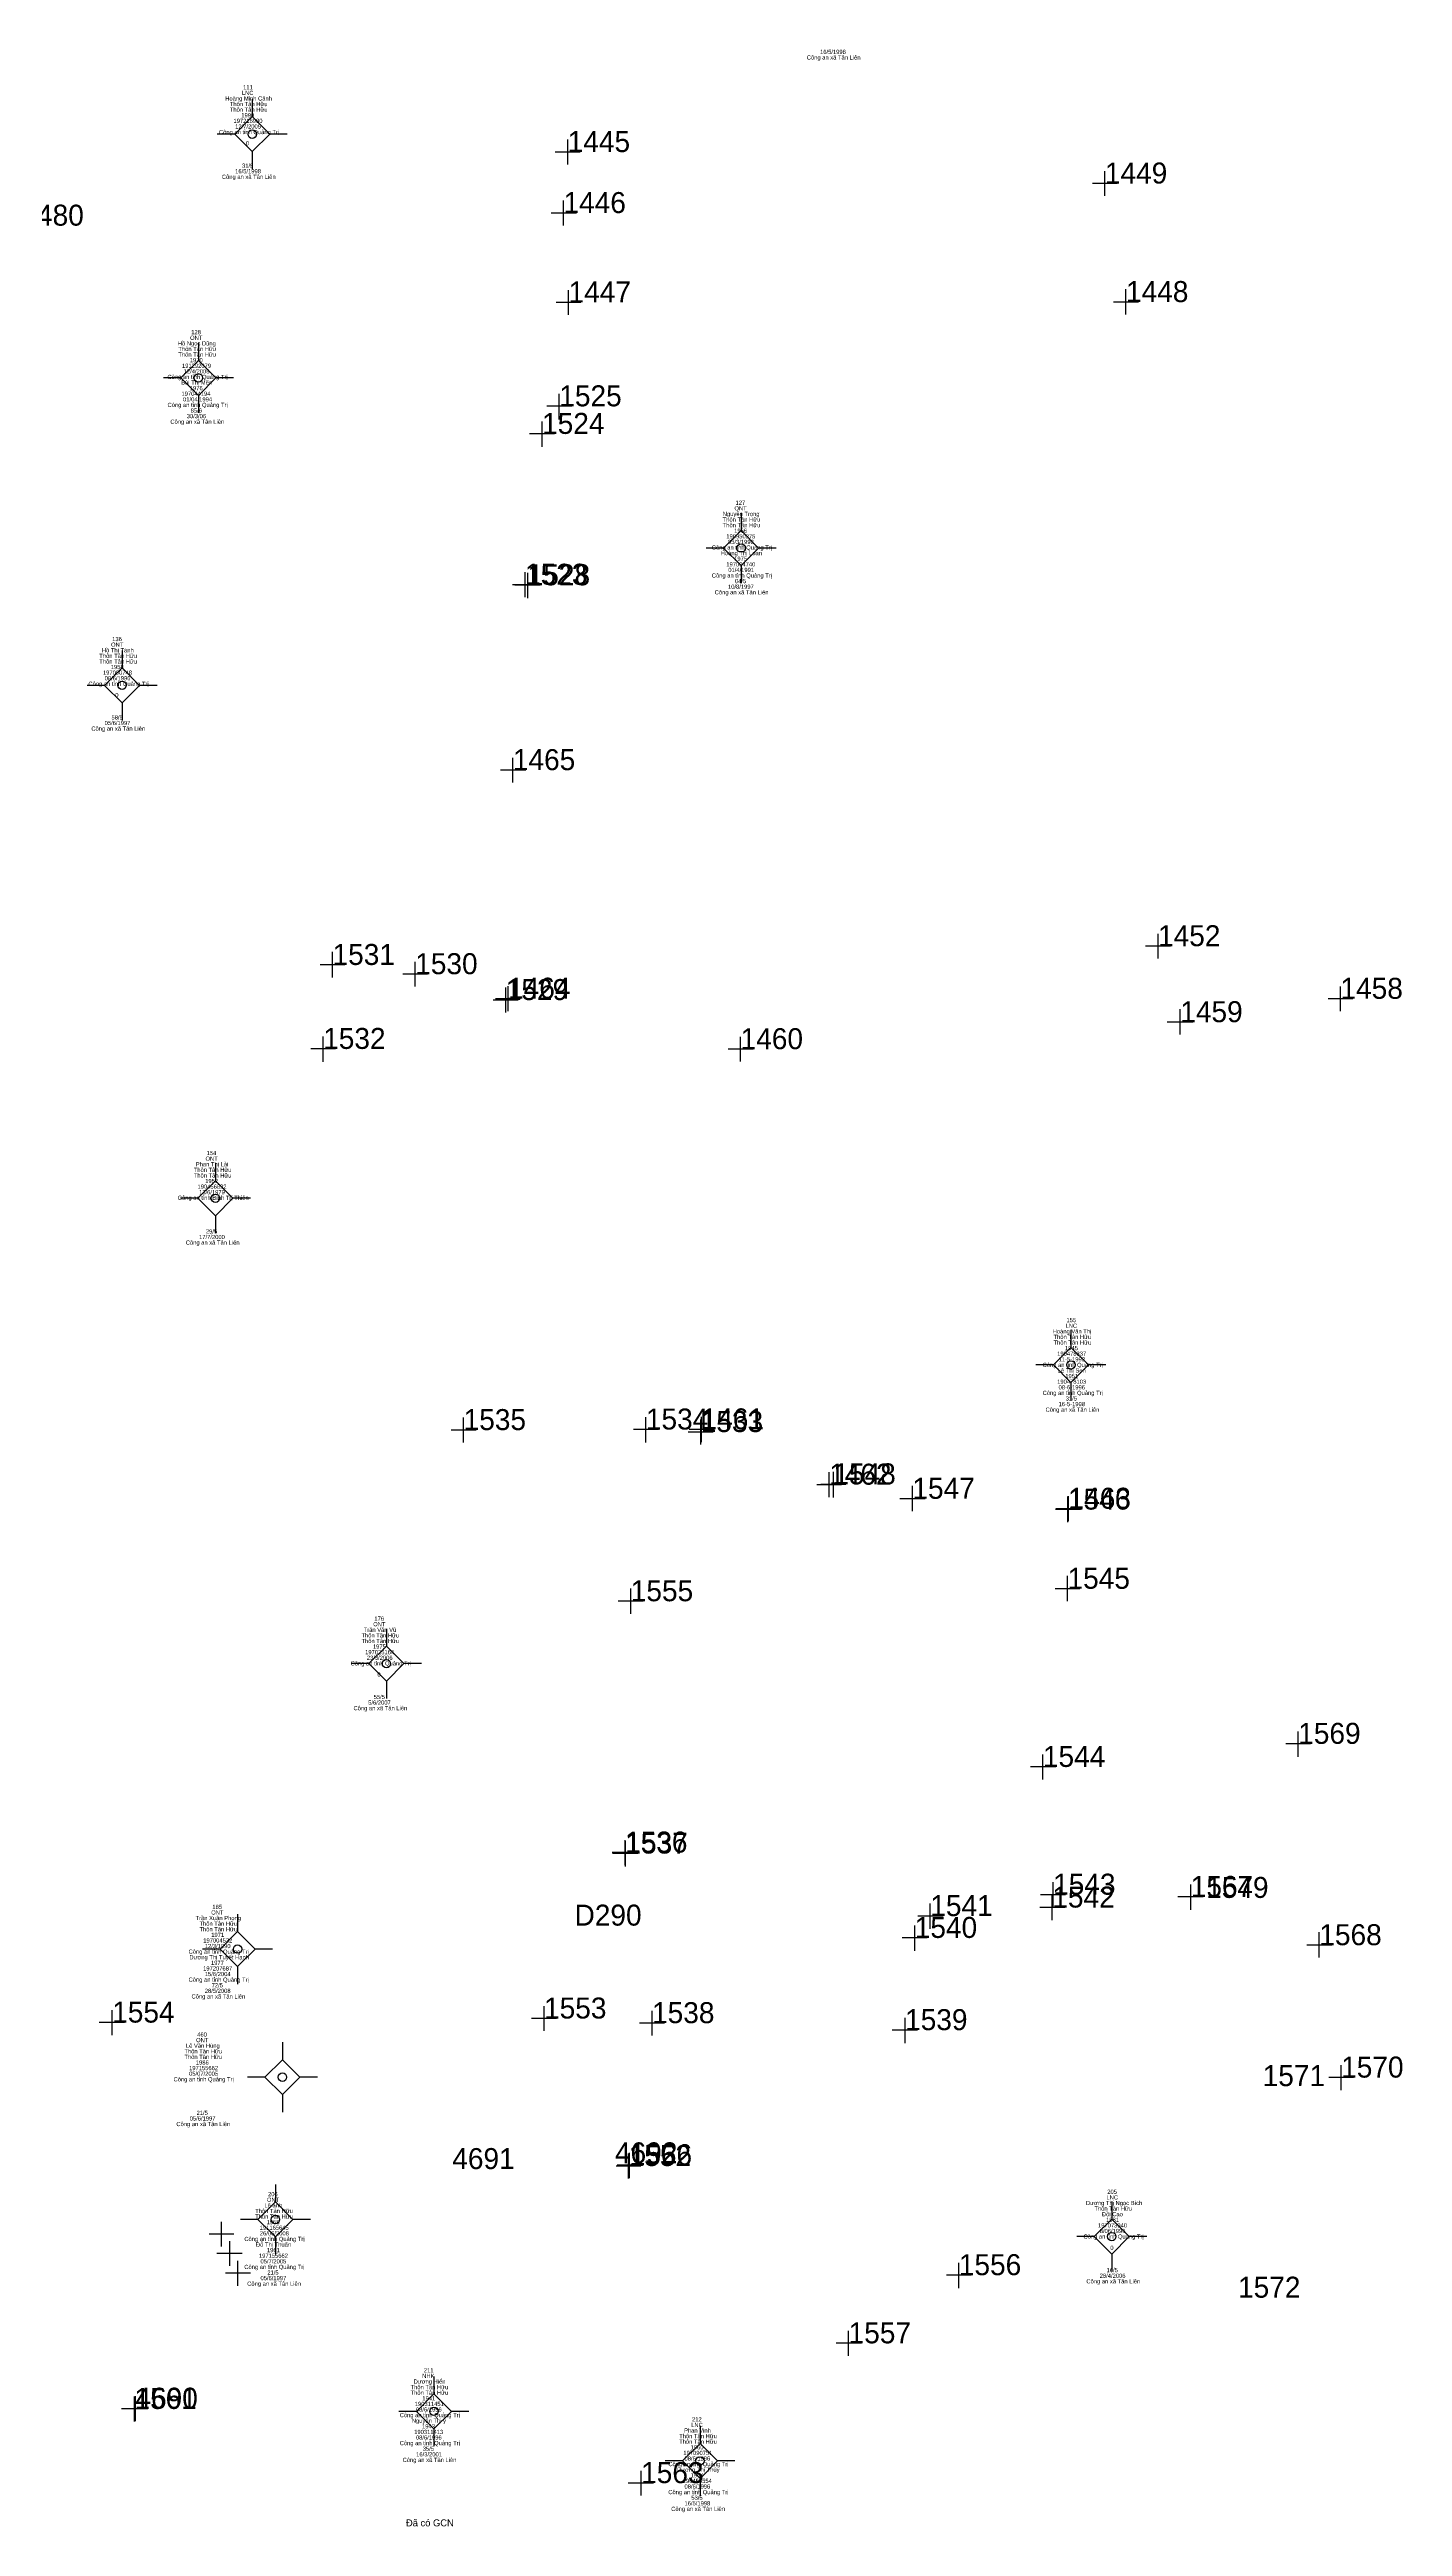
# Model space of a CAD drawing. Extents: x 548949 to 550223, y 1836732 to 1838051.
# Drawn here: x 549260.4 to 549357.1, y 1837621.1 to 1837798.1 of the extents above; entities that cross this region are included whole.
import ezdxf

# ---------------------------------------------------------------- set-up
doc = ezdxf.new("R2010")
doc.units = 0
for name, color, linetype in [('Level 11', 7, 'Continuous'), ('Level 15', 7, 'Continuous'), ('Level 16', 7, 'Continuous'), ('Level 4', 7, 'Continuous'), ('Level 5', 7, 'Continuous')]:
    doc.layers.add(name, color=color, linetype=linetype)

msp = doc.modelspace()

# ---------------------------------------------------------------- linework, layer by layer
at = {"layer": 'Level 11'}
for p, q in [((549274.91, 1837794.56), (549274.91, 1837793.31)), ((549274.91, 1837793.31), (549273.66, 1837792.06)), ((549276.16, 1837792.06), (549274.91, 1837793.31)), ((549273.66, 1837792.06), (549272.41, 1837792.06)), ((549273.66, 1837792.06), (549274.91, 1837790.81)), ((549274.91, 1837790.81), (549276.16, 1837792.06)), ((549277.41, 1837792.06), (549276.16, 1837792.06)), ((549274.91, 1837790.81), (549274.91, 1837789.56)), ((549271.06, 1837777.14), (549271.06, 1837775.89)), ((549271.06, 1837775.89), (549269.81, 1837774.64)), ((549272.31, 1837774.64), (549271.06, 1837775.89)), ((549269.81, 1837774.64), (549268.56, 1837774.64)), ((549269.81, 1837774.64), (549271.06, 1837773.39)), ((549271.06, 1837773.39), (549272.31, 1837774.64)), ((549271.06, 1837773.39), (549271.06, 1837772.14)), ((549273.56, 1837774.64), (549272.31, 1837774.64)), ((549309.86, 1837764.98), (549309.86, 1837763.73)), ((549309.86, 1837763.73), (549308.61, 1837762.48)), ((549311.11, 1837762.48), (549309.86, 1837763.73)), ((549308.61, 1837762.48), (549307.36, 1837762.48)), ((549308.61, 1837762.48), (549309.86, 1837761.23)), ((549309.86, 1837761.23), (549311.11, 1837762.48)), ((549309.86, 1837761.23), (549309.86, 1837759.98)), ((549312.36, 1837762.48), (549311.11, 1837762.48)), ((549265.61, 1837753.92), (549264.36, 1837752.67)), ((549265.61, 1837755.17), (549265.61, 1837753.92)), ((549266.86, 1837752.67), (549265.61, 1837753.92)), ((549264.36, 1837752.67), (549263.11, 1837752.67)), ((549264.36, 1837752.67), (549265.61, 1837751.42)), ((549265.61, 1837751.42), (549266.86, 1837752.67)), ((549268.11, 1837752.67), (549266.86, 1837752.67)), ((549265.61, 1837751.42), (549265.61, 1837750.17)), ((549272.28, 1837718.52), (549272.28, 1837717.27)), ((549272.28, 1837717.27), (549271.03, 1837716.02)), ((549273.53, 1837716.02), (549272.28, 1837717.27)), ((549271.03, 1837716.02), (549269.78, 1837716.02)), ((549271.03, 1837716.02), (549272.28, 1837714.77)), ((549272.28, 1837714.77), (549273.53, 1837716.02)), ((549274.78, 1837716.02), (549273.53, 1837716.02)), ((549272.28, 1837714.77), (549272.28, 1837713.52)), ((549333.43, 1837706.61), (549333.43, 1837705.36)), ((549333.43, 1837705.36), (549332.18, 1837704.11)), ((549334.68, 1837704.11), (549333.43, 1837705.36)), ((549332.18, 1837704.11), (549330.93, 1837704.11)), ((549332.18, 1837704.11), (549333.43, 1837702.86)), ((549333.43, 1837702.86), (549334.68, 1837704.11)), ((549333.43, 1837702.86), (549333.43, 1837701.61)), ((549335.93, 1837704.11), (549334.68, 1837704.11)), ((549284.5, 1837685.26), (549284.5, 1837684.01)), ((549284.5, 1837684.01), (549283.25, 1837682.76)), ((549285.75, 1837682.76), (549284.5, 1837684.01)), ((549283.25, 1837682.76), (549282, 1837682.76)), ((549283.25, 1837682.76), (549284.5, 1837681.51)), ((549284.5, 1837681.51), (549285.75, 1837682.76)), ((549284.5, 1837681.51), (549284.5, 1837680.26)), ((549287, 1837682.76), (549285.75, 1837682.76)), ((549273.86, 1837663.61), (549272.61, 1837662.36)), ((549273.86, 1837664.86), (549273.86, 1837663.61)), ((549275.11, 1837662.36), (549273.86, 1837663.61)), ((549272.61, 1837662.36), (549271.36, 1837662.36)), ((549272.61, 1837662.36), (549273.86, 1837661.11)), ((549273.86, 1837661.11), (549275.11, 1837662.36)), ((549276.36, 1837662.36), (549275.11, 1837662.36)), ((549273.86, 1837661.11), (549273.86, 1837659.86)), ((549277.07, 1837655.71), (549277.07, 1837654.46)), ((549275.82, 1837653.21), (549274.57, 1837653.21)), ((549277.07, 1837654.46), (549275.82, 1837653.21)), ((549275.82, 1837653.21), (549277.07, 1837651.96)), ((549278.32, 1837653.21), (549277.07, 1837654.46)), ((549277.07, 1837651.96), (549278.32, 1837653.21)), ((549279.57, 1837653.21), (549278.32, 1837653.21)), ((549277.07, 1837651.96), (549277.07, 1837650.71)), ((549276.57, 1837644.29), (549275.32, 1837643.04)), ((549276.57, 1837645.54), (549276.57, 1837644.29)), ((549277.82, 1837643.04), (549276.57, 1837644.29)), ((549336.35, 1837644.32), (549336.35, 1837643.07)), ((549275.32, 1837643.04), (549274.07, 1837643.04)), ((549275.32, 1837643.04), (549276.57, 1837641.79)), ((549276.57, 1837641.79), (549277.82, 1837643.04)), ((549279.07, 1837643.04), (549277.82, 1837643.04)), ((549336.35, 1837643.07), (549335.1, 1837641.82)), ((549337.6, 1837641.82), (549336.35, 1837643.07)), ((549276.57, 1837641.79), (549276.57, 1837640.54)), ((549335.1, 1837641.82), (549333.85, 1837641.82)), ((549335.1, 1837641.82), (549336.35, 1837640.57)), ((549336.35, 1837640.57), (549337.6, 1837641.82)), ((549336.35, 1837640.57), (549336.35, 1837639.32)), ((549338.85, 1837641.82), (549337.6, 1837641.82)), ((549287.9, 1837631.83), (549287.9, 1837630.58)), ((549287.9, 1837630.58), (549286.65, 1837629.33)), ((549289.15, 1837629.33), (549287.9, 1837630.58)), ((549286.65, 1837629.33), (549285.4, 1837629.33)), ((549286.65, 1837629.33), (549287.9, 1837628.08)), ((549287.9, 1837628.08), (549289.15, 1837629.33)), ((549290.4, 1837629.33), (549289.15, 1837629.33)), ((549306.92, 1837628.29), (549306.92, 1837627.04)), ((549287.9, 1837628.08), (549287.9, 1837626.83)), ((549306.92, 1837627.04), (549305.67, 1837625.79)), ((549308.17, 1837625.79), (549306.92, 1837627.04)), ((549305.67, 1837625.79), (549304.42, 1837625.79)), ((549305.67, 1837625.79), (549306.92, 1837624.54)), ((549306.92, 1837624.54), (549308.17, 1837625.79)), ((549309.42, 1837625.79), (549308.17, 1837625.79)), ((549306.92, 1837624.54), (549306.92, 1837623.29))]:
    msp.add_line(p, q, dxfattribs=at)
for centre in [(549274.91, 1837792.06), (549271.06, 1837774.64), (549309.86, 1837762.48), (549265.61, 1837752.67), (549272.28, 1837716.02), (549333.43, 1837704.11), (549284.5, 1837682.76), (549273.86, 1837662.36), (549277.07, 1837653.21), (549276.57, 1837643.04), (549336.35, 1837641.82), (549287.9, 1837629.33), (549306.92, 1837625.79)]:
    msp.add_circle(centre, 0.3, dxfattribs=at)
at = {"layer": 'Level 4'}
for p, q in [((549297.46, 1837789.89), (549297.46, 1837791.67)), ((549298.35, 1837790.78), (549296.57, 1837790.78)), ((549335.86, 1837787.64), (549335.86, 1837789.42)), ((549336.75, 1837788.53), (549334.97, 1837788.53)), ((549298.08, 1837786.42), (549296.27, 1837786.42)), ((549297.16, 1837785.53), (549297.16, 1837787.31)), ((549297.52, 1837779.14), (549297.52, 1837780.92)), ((549337.37, 1837779.17), (549337.37, 1837780.98)), ((549298.41, 1837780.03), (549296.63, 1837780.03)), ((549338.26, 1837780.06), (549336.48, 1837780.06)), ((549296.86, 1837771.68), (549296.86, 1837773.5)), ((549295.63, 1837769.72), (549295.63, 1837771.53)), ((549297.75, 1837772.61), (549295.97, 1837772.61)), ((549296.52, 1837770.64), (549294.74, 1837770.64)), ((549295.3, 1837759.86), (549293.52, 1837759.86)), ((549295.49, 1837759.82), (549293.68, 1837759.82)), ((549294.41, 1837758.97), (549294.41, 1837760.75)), ((549294.6, 1837758.9), (549294.6, 1837760.71)), ((549293.54, 1837745.72), (549293.54, 1837747.5)), ((549294.46, 1837746.61), (549292.65, 1837746.61)), ((549339.66, 1837733.14), (549339.66, 1837734.92)), ((549281.54, 1837732.69), (549279.76, 1837732.69)), ((549280.65, 1837731.8), (549280.65, 1837733.62)), ((549286.56, 1837731.14), (549286.56, 1837732.92)), ((549340.55, 1837734.03), (549338.77, 1837734.03)), ((549287.45, 1837732.03), (549285.67, 1837732.03)), ((549293.03, 1837729.29), (549293.03, 1837731.07)), ((549293.2, 1837729.39), (549293.2, 1837731.17)), ((549352.7, 1837729.38), (549352.7, 1837731.16)), ((549293.93, 1837730.18), (549292.14, 1837730.18)), ((549294.09, 1837730.28), (549292.31, 1837730.28)), ((549341.25, 1837727.71), (549341.25, 1837729.52)), ((549353.59, 1837730.27), (549351.81, 1837730.27)), ((549279.98, 1837725.76), (549279.98, 1837727.58)), ((549309.82, 1837725.78), (549309.82, 1837727.56)), ((549342.14, 1837728.6), (549340.32, 1837728.6)), ((549280.87, 1837726.69), (549279.09, 1837726.69)), ((549310.71, 1837726.67), (549308.93, 1837726.67)), ((549290.91, 1837699.45), (549289.13, 1837699.45)), ((549290.02, 1837698.56), (549290.02, 1837700.34)), ((549303.94, 1837699.49), (549302.16, 1837699.49)), ((549303.05, 1837698.56), (549303.05, 1837700.38)), ((549307.86, 1837699.31), (549306.07, 1837699.31)), ((549307.92, 1837699.5), (549306.14, 1837699.5)), ((549306.97, 1837698.42), (549306.97, 1837700.2)), ((549307.03, 1837698.58), (549307.03, 1837700.39)), ((549317.04, 1837695.55), (549315.26, 1837695.55)), ((549317.34, 1837695.57), (549315.56, 1837695.57)), ((549316.15, 1837694.66), (549316.15, 1837696.44)), ((549316.45, 1837694.64), (549316.45, 1837696.46)), ((549322.1, 1837693.65), (549322.1, 1837695.47)), ((549323.02, 1837694.54), (549321.21, 1837694.54)), ((549334.11, 1837693.77), (549332.33, 1837693.77)), ((549334.15, 1837693.83), (549332.36, 1837693.83)), ((549333.22, 1837692.88), (549333.22, 1837694.7)), ((549333.26, 1837692.94), (549333.26, 1837694.72)), ((549333.19, 1837687.22), (549333.19, 1837689.04)), ((549302.86, 1837687.22), (549301.08, 1837687.22)), ((549301.97, 1837686.33), (549301.97, 1837688.14)), ((549334.08, 1837688.11), (549332.3, 1837688.11)), ((549349.68, 1837676.1), (549349.68, 1837677.92)), ((549331.43, 1837674.49), (549331.43, 1837676.27)), ((549350.57, 1837677.03), (549348.79, 1837677.03)), ((549332.36, 1837675.38), (549330.54, 1837675.38)), ((549302.45, 1837669.26), (549300.64, 1837669.26)), ((549302.48, 1837669.19), (549300.66, 1837669.19)), ((549301.56, 1837668.37), (549301.56, 1837670.15)), ((549301.59, 1837668.26), (549301.59, 1837670.08)), ((549332.16, 1837665.32), (549332.16, 1837667.14)), ((549323.38, 1837663.8), (549323.38, 1837665.61)), ((549332.99, 1837665.33), (549331.21, 1837665.33)), ((549333.05, 1837666.25), (549331.27, 1837666.25)), ((549332.1, 1837664.44), (549332.1, 1837666.22)), ((549342.89, 1837666.09), (549341.08, 1837666.09)), ((549342, 1837665.16), (549342, 1837666.98)), ((549322.27, 1837662.24), (549322.27, 1837664.05)), ((549324.3, 1837664.72), (549322.49, 1837664.72)), ((549351.19, 1837661.75), (549351.19, 1837663.56)), ((549323.16, 1837663.16), (549321.38, 1837663.16)), ((549352.08, 1837662.64), (549350.3, 1837662.64)), ((549295.77, 1837656.51), (549295.77, 1837658.29)), ((549265.79, 1837657.11), (549263.98, 1837657.11)), ((549264.9, 1837656.22), (549264.9, 1837658)), ((549296.66, 1837657.4), (549294.88, 1837657.4)), ((549304.38, 1837657.07), (549302.6, 1837657.07)), ((549303.49, 1837656.18), (549303.49, 1837657.96)), ((549322.47, 1837656.57), (549320.66, 1837656.57)), ((549321.58, 1837655.64), (549321.58, 1837657.46)), ((549353.64, 1837653.18), (549351.86, 1837653.18)), ((549352.75, 1837652.29), (549352.75, 1837654.07)), ((549301.81, 1837645.97), (549301.81, 1837647.75)), ((549301.89, 1837646), (549301.89, 1837647.81)), ((549302.7, 1837646.86), (549300.92, 1837646.86)), ((549302.82, 1837646.92), (549301, 1837646.92)), ((549272.71, 1837641.1), (549272.71, 1837642.88)), ((549273.6, 1837641.99), (549271.82, 1837641.99)), ((549274.19, 1837640.61), (549272.37, 1837640.61)), ((549274.19, 1837640.61), (549272.37, 1837640.61)), ((549274.19, 1837640.61), (549272.37, 1837640.61)), ((549273.3, 1837639.72), (549273.3, 1837641.5)), ((549273.3, 1837639.72), (549273.3, 1837641.5)), ((549273.3, 1837639.72), (549273.3, 1837641.5)), ((549274.78, 1837639.2), (549273, 1837639.2)), ((549273.89, 1837638.31), (549273.89, 1837640.09)), ((549326.31, 1837639.06), (549324.53, 1837639.06)), ((549325.42, 1837638.14), (549325.42, 1837639.95)), ((549318.46, 1837634.19), (549316.65, 1837634.19)), ((549317.54, 1837633.3), (549317.54, 1837635.08)), ((549266.49, 1837628.61), (549266.49, 1837630.39)), ((549266.56, 1837628.63), (549266.56, 1837630.41)), ((549267.38, 1837629.5), (549265.56, 1837629.5)), ((549267.45, 1837629.52), (549265.67, 1837629.52)), ((549302.71, 1837623.31), (549302.71, 1837625.09)), ((549302.71, 1837623.31), (549302.71, 1837625.09)), ((549302.71, 1837623.31), (549302.71, 1837625.09)), ((549303.6, 1837624.2), (549301.78, 1837624.2)), ((549303.6, 1837624.2), (549301.78, 1837624.2)), ((549303.6, 1837624.2), (549301.78, 1837624.2))]:
    msp.add_line(p, q, dxfattribs=at)

# ---------------------------------------------------------------- texts
at = {"layer": 'Level 15'}
for s, p in [('16/5/1998', (549315.5, 1837797.79)), ('Công an xã Tân Liên', (549314.55, 1837797.39)), ('Hoàng Minh Cảnh', (549272.98, 1837794.46)), ('LNC', (549274.17, 1837794.86)), ('111', (549274.26, 1837795.26)), ('Thôn Tân Hữu', (549273.31, 1837794.06)), ('Thôn Tân Hữu', (549273.31, 1837793.66)), ('197216980', (549273.57, 1837792.86)), ('12/7/2005', (549273.69, 1837792.46)), ('1990', (549274.13, 1837793.26)), ('Công an tỉnh Quảng Trị', (549272.53, 1837792.06)), ('0', (549274.45, 1837791.26)), ('16/5/1998', (549273.69, 1837789.26)), ('31/5', (549274.18, 1837789.66)), ('Công an xã Tân Liên', (549272.74, 1837788.86)), ('Hồ Ngọc Dũng', (549269.59, 1837776.96)), ('Thôn Tân Hữu', (549269.63, 1837776.56)), ('ONT', (549270.47, 1837777.36)), ('128', (549270.55, 1837777.76)), ('Thôn Tân Hữu', (549269.63, 1837776.16)), ('191292079', (549269.89, 1837775.36)), ('12/4/2008', (549270.01, 1837774.96)), ('1970', (549270.45, 1837775.76)), ('Công an tỉnh Quảng Trị', (549268.85, 1837774.56)), ('Bùi Thị Mến', (549269.83, 1837774.16)), ('197044194 ', (549269.85, 1837773.36)), (' 01/04/1994', (549269.85, 1837772.96)), ('1976', (549270.45, 1837773.76)), (' Công an tỉnh Quảng Trị ', (549268.74, 1837772.56)), ('Công an xã Tân Liên', (549269.06, 1837771.36)), ('30/3/06', (549270.23, 1837771.76)), ('85/6', (549270.51, 1837772.16)), ('Thôn Tân Hữu', (549308.54, 1837764.37)), ('Nguyễn Trọng', (549308.55, 1837764.77)), ('ONT', (549309.38, 1837765.17)), ('127', (549309.46, 1837765.57)), ('Công an tỉnh Quảng Trị', (549307.76, 1837762.37)), ('Thôn Tân Hữu', (549308.54, 1837763.97)), ('190950275', (549308.8, 1837763.17)), ('05/3/1992', (549308.92, 1837762.77)), ('1966', (549309.36, 1837763.57)), ('Hoàng Thị Loan', (549308.4, 1837761.97)), ('197004740', (549308.8, 1837761.17)), ('01/4/1991', (549308.94, 1837760.77)), ('1975', (549309.36, 1837761.57)), ('Công an tỉnh Quảng Trị', (549307.76, 1837760.37)), ('Công an xã Tân Liên', (549307.97, 1837759.17)), ('10/8/1997', (549308.92, 1837759.57)), ('04/5', (549309.41, 1837759.97)), ('ONT', (549264.82, 1837755.43)), ('136', (549264.9, 1837755.83)), ('Thôn Tân Hữu', (549263.98, 1837754.63)), ('Thôn Tân Hữu', (549263.98, 1837754.23)), ('Hồ Thị Tành', (549264.16, 1837755.03)), ('1958', (549264.8, 1837753.83)), ('Công an tỉnh Quảng Trị', (549263.2, 1837752.63)), ('197090748', (549264.24, 1837753.43)), ('08/6/1996', (549264.36, 1837753.03)), ('0', (549265.12, 1837751.83)), ('58/5', (549264.85, 1837750.23)), ('Công an xã Tân Liên', (549263.41, 1837749.43)), ('05/6/1997', (549264.36, 1837749.83)), ('Phan Thị Lài', (549270.88, 1837718.3)), ('ONT', (549271.57, 1837718.7)), ('154', (549271.65, 1837719.1)), ('Thôn Tân Hữu', (549270.73, 1837717.9)), ('Thôn Tân Hữu', (549270.73, 1837717.5)), ('190456892', (549271, 1837716.7)), ('1952', (549271.55, 1837717.1)), ('Công an tỉnh Bình Trị Thiên', (549269.59, 1837715.9)), ('13/6/1979', (549271.11, 1837716.3)), ('17/7/2000', (549271.11, 1837713.1)), ('29/5', (549271.6, 1837713.5)), ('Công an xã Tân Liên', (549270.16, 1837712.7)), ('Hoàng Văn Thị', (549332.13, 1837706.36)), ('Thôn Tân Hữu', (549332.19, 1837705.96)), ('LNC', (549333.05, 1837706.76)), ('155', (549333.11, 1837707.16)), ('Công an tỉnh Quảng Trị', (549331.41, 1837703.96)), ('Thôn Tân Hữu', (549332.19, 1837705.56)), ('190478337', (549332.45, 1837704.76)), ('11-5-1993', (549332.55, 1837704.36)), ('1945', (549333.01, 1837705.16)), ('190478103', (549332.45, 1837702.76)), ('Lê Thị Sen', (549332.49, 1837703.56)), ('08-6-1996', (549332.55, 1837702.36)), ('1951', (549333.03, 1837703.16)), ('Công an tỉnh Quảng Trị', (549331.41, 1837701.96)), ('Công an xã Tân Liên', (549331.62, 1837700.76)), ('16-5-1998', (549332.55, 1837701.16)), ('31/5', (549333.06, 1837701.56)), ('Thôn Tân Hữu', (549282.72, 1837684.63)), ('Trần Văn Vũ', (549282.88, 1837685.03)), ('ONT', (549283.56, 1837685.43)), ('176', (549283.64, 1837685.83)), ('Thôn Tân Hữu', (549282.72, 1837684.23)), ('197025164', (549282.98, 1837683.43)), ('23/3/2006', (549283.1, 1837683.03)), ('1975', (549283.54, 1837683.83)), ('Công an tỉnh Quảng Trị', (549281.94, 1837682.63)), ('0', (549283.86, 1837681.83)), ('Công an xã Tân Liên', (549282.15, 1837679.43)), ('5/6/2007', (549283.2, 1837679.83)), ('55/5', (549283.59, 1837680.23)), ('185', (549272.06, 1837665.23)), ('Trần Xuân Phong', (549270.86, 1837664.43)), ('Thôn Tân Hữu', (549271.14, 1837664.03)), ('Thôn Tân Hữu', (549271.14, 1837663.63)), ('ONT', (549271.98, 1837664.83)), ('1971', (549271.98, 1837663.23)), ('Công an tỉnh Quảng Trị', (549270.36, 1837662.03)), ('Dương Thị Tuyết Hạnh', (549270.42, 1837661.63)), ('197004532', (549271.41, 1837662.83)), ('12/3/1990', (549271.52, 1837662.43)), ('Công an tỉnh Quảng Trị', (549270.36, 1837660.03)), ('197207687', (549271.4, 1837660.83)), ('15/6/2004', (549271.52, 1837660.43)), ('1977', (549271.96, 1837661.23)), ('Công an xã Tân Liên', (549270.57, 1837658.83)), ('28/5/2008', (549271.52, 1837659.23)), ('72/5', (549272.01, 1837659.63)), ('Thôn Tân Hữu', (549270.06, 1837654.91)), ('Thôn Tân Hữu', (549270.06, 1837654.51)), ('Lê Văn Hùng', (549270.17, 1837655.31)), ('ONT', (549270.9, 1837655.71)), ('460', (549270.98, 1837656.11)), (' Công an tỉnh Quảng Trị ', (549269.17, 1837652.91)), (' 05/07/2005', (549270.28, 1837653.31)), (' 197155662', (549270.28, 1837653.71)), ('1986', (549270.88, 1837654.11)), ('Công an xã Tân Liên', (549269.49, 1837649.71)), ('05/6/1997', (549270.44, 1837650.11)), ('21/5', (549270.93, 1837650.51)), ('Lê ảnh', (549275.78, 1837643.9)), ('ONT', (549275.96, 1837644.3)), ('206', (549276.04, 1837644.7)), ('Dương Thị Ngọc Bích', (549334.51, 1837644.07)), ('LNC', (549335.97, 1837644.47)), ('205', (549336.03, 1837644.87)), ('Thôn Tân Hữu', (549275.12, 1837643.5)), ('Thôn Tân Hữu', (549275.12, 1837643.1)), (' 191165645', (549275.33, 1837642.3)), ('1958', (549275.94, 1837642.7)), ('Thôn Tân Hữu', (549335.11, 1837643.67)), ('197073940', (549335.37, 1837642.47)), ('8/06/1996', (549335.49, 1837642.07)), ('Đồi Cao', (549335.65, 1837643.27)), ('1981', (549335.95, 1837642.87)), (' Công an tỉnh Quảng Trị ', (549274.23, 1837641.5)), ('Đỗ Thị Thuấn', (549275.18, 1837641.1)), ('197155662', (549275.39, 1837640.3)), (' 26/06/2008', (549275.34, 1837641.9)), ('1961', (549275.96, 1837640.7)), ('Công an tỉnh Quảng Trị', (549334.33, 1837641.67)), ('0', (549336.25, 1837640.87)), ('Công an tỉnh Quảng Trị', (549274.34, 1837639.5)), ('05/7/2005', (549275.5, 1837639.9)), ('05/6/1997', (549275.5, 1837638.7)), ('21/5', (549275.99, 1837639.1)), ('Công an xã Tân Liên', (549334.54, 1837638.47)), ('28/4/2006', (549335.49, 1837638.87)), ('16/5', (549335.98, 1837639.27)), ('Công an xã Tân Liên', (549274.55, 1837638.3)), ('NHK', (549287.06, 1837631.71)), ('211', (549287.18, 1837632.11)), ('Thôn Tân Hữu', (549286.23, 1837630.91)), ('Thôn Tân Hữu', (549286.23, 1837630.51)), ('Dương Hiển', (549286.45, 1837631.31)), ('190311451', (549286.53, 1837629.71)), ('1941', (549287.07, 1837630.11)), ('Công an tỉnh Quảng Trị', (549285.45, 1837628.91)), ('Nguyễn Thị ý', (549286.32, 1837628.51)), ('08/6/1996', (549286.61, 1837629.31)), ('1943', (549287.05, 1837628.11)), ('LNC', (549306.29, 1837628.21)), ('212', (549306.35, 1837628.61)), ('Công an tỉnh Quảng Trị', (549285.45, 1837626.91)), ('190311413', (549286.49, 1837627.71)), ('08/6/1996', (549286.61, 1837627.31)), ('16/3/2001', (549286.63, 1837626.11)), ('35/5', (549287.1, 1837626.51)), ('Thôn Tân Hữu', (549305.43, 1837627.41)), ('Thôn Tân Hữu', (549305.43, 1837627.01)), ('197090751', (549305.73, 1837626.21)), ('Phan Vinh', (549305.78, 1837627.81)), ('1960', (549306.25, 1837626.61)), ('Công an xã Tân Liên', (549285.66, 1837625.71)), ('Công an tỉnh Quảng Trị', (549304.65, 1837625.41)), ('Dương Thị Thúy', (549305.28, 1837625.01)), ('08/6/1996', (549305.81, 1837625.81)), ('1964', (549306.25, 1837624.61)), ('Công an tỉnh Quảng Trị', (549304.65, 1837623.41)), ('190456554', (549305.69, 1837624.21)), ('08/6/1996', (549305.81, 1837623.81)), ('16/5/1998', (549305.81, 1837622.61)), ('53/5', (549306.3, 1837623.01)), ('Công an xã Tân Liên', (549304.86, 1837622.21))]:
    msp.add_text(s, height=0.3, dxfattribs=at).set_placement(p)
at = {"layer": 'Level 16'}
msp.add_text('Đã có GCN', height=0.5, dxfattribs=at).set_placement((549285.9, 1837621.11))
at = {"layer": 'Level 5'}
for s, p in [('1445', (549297.46, 1837790.78)), ('1449', (549335.86, 1837788.53)), ('1446', (549297.16, 1837786.42)), ('1480', (549258.41, 1837785.52)), ('1447', (549297.52, 1837780.03)), ('1448', (549337.37, 1837780.06)), ('1525', (549296.86, 1837772.61)), ('1524', (549295.63, 1837770.64)), ('1523', (549294.41, 1837759.86)), ('1528', (549294.6, 1837759.82)), ('1465', (549293.54, 1837746.61)), ('1452', (549339.66, 1837734.03)), ('1531', (549280.65, 1837732.69)), ('1530', (549286.56, 1837732.03)), ('1529', (549293.03, 1837730.18)), ('1464', (549293.2, 1837730.28)), ('1458', (549352.7, 1837730.27)), ('1459', (549341.25, 1837728.6)), ('1532', (549279.98, 1837726.69)), ('1460', (549309.82, 1837726.67)), ('1535', (549290.02, 1837699.45)), ('1534', (549303.05, 1837699.49)), ('1533', (549306.97, 1837699.31)), ('1461', (549307.03, 1837699.5)), ('1462', (549316.15, 1837695.55)), ('1548', (549316.45, 1837695.57)), ('1547', (549322.1, 1837694.54)), ('1546', (549333.22, 1837693.77)), ('1463', (549333.26, 1837693.83)), ('1555', (549301.97, 1837687.22)), ('1545', (549333.19, 1837688.11)), ('1569', (549349.68, 1837677.03)), ('1544', (549331.43, 1837675.38)), ('1536', (549301.56, 1837669.26)), ('1537', (549301.59, 1837669.19)), ('1543', (549332.16, 1837666.25)), ('1567', (549342, 1837666.09)), ('1549', (549343.1, 1837666.02)), ('D290 ', (549297.95, 1837664.04)), ('1541', (549323.38, 1837664.72)), ('1542', (549332.1, 1837665.33)), ('1540', (549322.27, 1837663.16)), ('1568', (549351.19, 1837662.64)), ('1554', (549264.9, 1837657.11)), ('1553', (549295.77, 1837657.4)), ('1538', (549303.49, 1837657.07)), ('1539', (549321.58, 1837656.57)), ('1570', (549352.75, 1837653.18)), ('1571', (549347.14, 1837652.57)), ('4691', (549289.21, 1837646.64)), ('4692', (549300.84, 1837647.05)), ('1552', (549301.81, 1837646.86)), ('1566', (549301.89, 1837646.92)), ('1556', (549325.42, 1837639.06)), ('1572', (549345.38, 1837637.45)), ('1557', (549317.54, 1837634.19)), ('4690', (549266.56, 1837629.52)), ('1561', (549266.49, 1837629.5)), ('1563', (549302.71, 1837624.2)), ('1563', (549302.71, 1837624.2)), ('1563', (549302.71, 1837624.2))]:
    msp.add_text(s, height=1.5, dxfattribs=at).set_placement(p)

doc.saveas('drawing.dxf')
